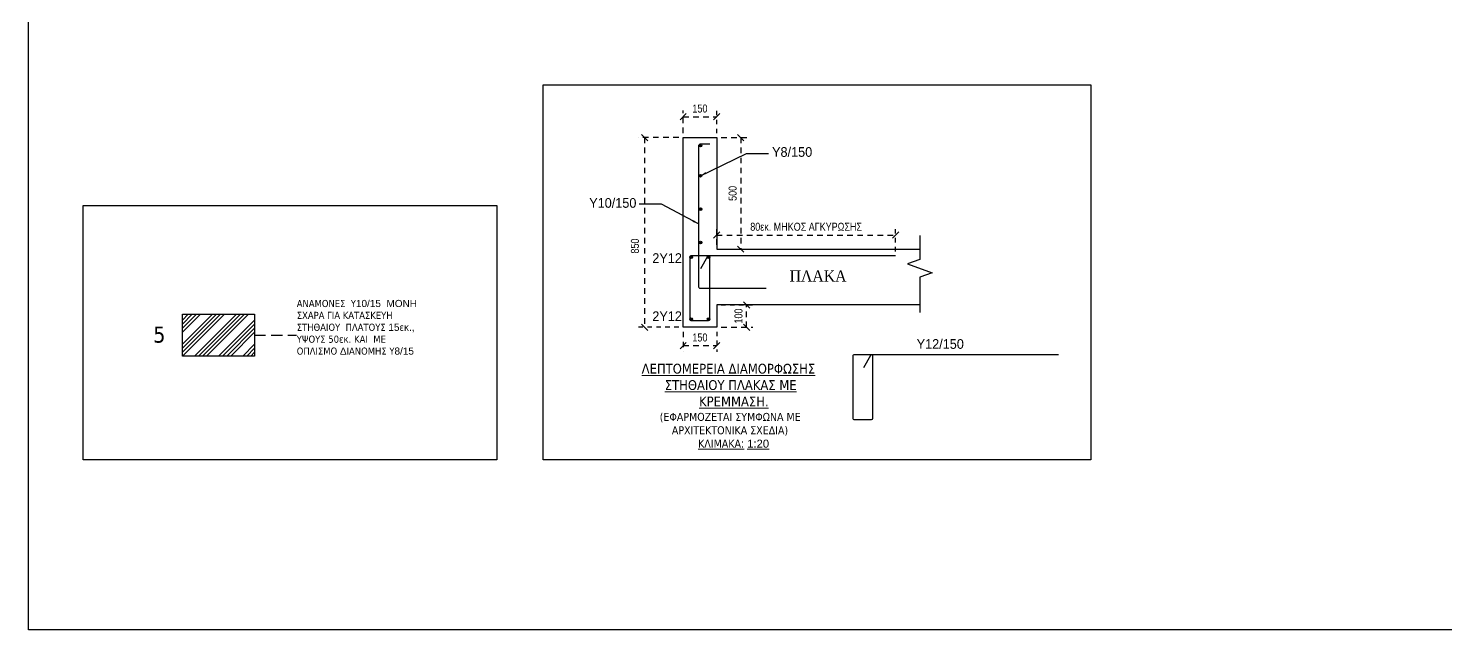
# Model space of a CAD drawing. Header units: millimetres. Extents: x -2171 to 1563, y -1758 to -1505.
# Drawn here: x -751.53 to -719.79, y -1630.29 to -1616.81 of the extents above; entities that cross this region are included whole.
import ezdxf

# ---------------------------------------------------------------- set-up
doc = ezdxf.new("R2010")
doc.units = ezdxf.units.MM
doc.header["$PDMODE"] = 32
for name, pattern in [('DASHDOT', [25.4, 12.7, -6.35, 0, -6.35]), ('DASHED2', [0.375, 0.25, -0.125]), ('HIDDEN', [0.375, 0.25, -0.125]), ('HIDDEN2', [0.1875, 0.125, -0.0625])]:
    doc.linetypes.add(name, pattern=pattern)
doc.layers.get('Defpoints').update_dxf_attribs({"color": 6})
for name, color, linetype in [('-S-AKSONES', 50, 'DASHDOT'), ('-S_TEXT', 3, 'Continuous'), ('Col_Det_0', 7, 'Continuous'), ('Col_Det_1', 7, 'Continuous'), ('Col_Det_Fill_1', 7, 'Continuous'), ('Geo_Lines_3', 7, 'Continuous'), ('Rods_Slab_0', 7, 'Continuous'), ('SECTION', 94, 'Continuous'), ('Text_Col_-1', 7, 'Continuous')]:
    doc.layers.add(name, color=color, linetype=linetype)
doc.layers.add('A-ANNO-DIMS', color=1, linetype='Continuous', lineweight=9)
doc.styles.add('1-100', font='arial.ttf', dxfattribs={"width": 0.8})
doc.styles.add('S1Arl22_b_934_161', font='arial.ttf', dxfattribs={"width": 0.933629, "height": 0.002175})
doc.styles.add('S1TmsNwRmn11_b_934_161', font='times.ttf', dxfattribs={"width": 0.933629, "height": 0.001087})
doc.styles.get("Standard").update_dxf_attribs({"font": 'tahoma.ttf'})
doc.dimstyles.new('Copy of 1-100', dxfattribs={"dimtxt": 0.18, "dimasz": 0.14, "dimexe": 0.14, "dimexo": 0.1, "dimgap": 0.09, "dimtad": 1, "dimdec": 0, "dimlfac": 100, "dimrnd": 5, "dimzin": 5, "dimdsep": 46, "dimtxsty": '1-100', "dimblk": 'OBLIQUE', "dimcen": 0.09, "dimclrd": 1, "dimclre": 1, "dimclrt": 2, "dimadec": 0, "dimazin": 0, "dimtfac": 1, "dimtdec": 0, "dimtix": 1, "dimtmove": 2, "dimatfit": 3, "dimfxl": 5, "dimfxlon": 1, "dimtolj": 1, "dimtzin": 5, "dimarcsym": 0})
doc.dimstyles.new('dim 1-20', dxfattribs={"dimtxt": 0.18, "dimasz": 0.14, "dimexe": 0.14, "dimexo": 0.1, "dimgap": 0.09, "dimtad": 1, "dimdec": 0, "dimlfac": 200, "dimzin": 5, "dimdsep": 46, "dimtxsty": '1-100', "dimblk": 'OBLIQUE', "dimcen": 0.09, "dimclrd": 1, "dimclre": 1, "dimclrt": 2, "dimadec": 0, "dimazin": 0, "dimtfac": 1, "dimtdec": 0, "dimtix": 1, "dimtmove": 2, "dimatfit": 3, "dimldrblk": 'OBLIQUE', "dimfxl": 5, "dimfxlon": 1, "dimtolj": 1, "dimtzin": 5, "dimarcsym": 0})

# ---------------------------------------------------------------- blocks, each defined once
blk = doc.blocks.new('_Oblique')
at = {"color": 0, "linetype": 'ByBlock', "lineweight": -2}
blk.add_line((-0.5, -0.5), (0.5, 0.5), dxfattribs=at)
blk = doc.blocks.new('*D1536')
at = {"layer": 'A-ANNO-DIMS', "color": 1, "linetype": 'HIDDEN', "lineweight": -2, "ltscale": 0.5, "transparency": 16777216}
blk.add_line((-736.962, -1619.264), (-737.866, -1619.264), dxfattribs=at)
at = {"layer": 'A-ANNO-DIMS', "color": 1, "linetype": 'DASHED2', "lineweight": -2, "ltscale": 0.5, "transparency": 16777216}
blk.add_line((-737.726, -1619.264), (-737.726, -1623.514), dxfattribs=at)
at = {"layer": 'A-ANNO-DIMS', "color": 1, "linetype": 'HIDDEN2', "lineweight": -2, "ltscale": 0.5, "transparency": 16777216}
blk.add_line((-736.962, -1623.514), (-737.866, -1623.514), dxfattribs=at)
at = {"layer": 'Defpoints', "color": 0, "linetype": 'Continuous', "ltscale": 0.5, "transparency": 16777216}
for p in [(-736.862, -1619.264), (-737.726, -1623.514), (-736.862, -1623.514)]:
    blk.add_point(p, dxfattribs=at)
at = {"layer": 'A-ANNO-DIMS', "color": 1, "linetype": 'Continuous', "lineweight": -2, "ltscale": 0.5, "transparency": 16777216, "xscale": 0.14, "yscale": 0.14, "zscale": 0.14}
for p, rotation in [((-737.726, -1619.264), 90), ((-737.726, -1623.514), 270)]:
    blk.add_blockref('_Oblique', p, dxfattribs=dict(at, rotation=rotation))
at = {"layer": 'A-ANNO-DIMS', "color": 2, "linetype": 'Continuous', "ltscale": 0.5, "transparency": 16777216, "insert": (-737.942, -1621.695), "char_height": 0.18, "attachment_point": 5, "rotation": 90, "style": '1-100'}
blk.add_mtext('\\A1;850', dxfattribs=at)
blk = doc.blocks.new('*D1537')
at = {"layer": 'A-ANNO-DIMS', "color": 1, "linetype": 'HIDDEN', "lineweight": -2, "ltscale": 0.5, "transparency": 16777216}
blk.add_line((-736.862, -1623.614), (-736.862, -1624.067), dxfattribs=at)
at = {"layer": 'A-ANNO-DIMS', "color": 1, "linetype": 'HIDDEN2', "lineweight": -2, "ltscale": 0.5, "transparency": 16777216}
blk.add_line((-736.112, -1623.614), (-736.112, -1624.067), dxfattribs=at)
at = {"layer": 'A-ANNO-DIMS', "color": 1, "linetype": 'DASHED2', "lineweight": -2, "ltscale": 0.5, "transparency": 16777216}
blk.add_line((-736.862, -1623.927), (-736.112, -1623.927), dxfattribs=at)
at = {"layer": 'Defpoints', "color": 0, "linetype": 'Continuous', "ltscale": 0.5, "transparency": 16777216}
for p in [(-736.862, -1623.514), (-736.112, -1623.514), (-736.112, -1623.927)]:
    blk.add_point(p, dxfattribs=at)
at = {"layer": 'A-ANNO-DIMS', "color": 1, "linetype": 'Continuous', "lineweight": -2, "ltscale": 0.5, "transparency": 16777216, "xscale": 0.14, "yscale": 0.14, "zscale": 0.14, "rotation": 180}
blk.add_blockref('_Oblique', (-736.862, -1623.927), dxfattribs=at)
at = {"layer": 'A-ANNO-DIMS', "color": 1, "linetype": 'Continuous', "lineweight": -2, "ltscale": 0.5, "transparency": 16777216, "xscale": 0.14, "yscale": 0.14, "zscale": 0.14}
blk.add_blockref('_Oblique', (-736.112, -1623.927), dxfattribs=at)
at = {"layer": 'A-ANNO-DIMS', "color": 2, "linetype": 'Continuous', "ltscale": 0.5, "transparency": 16777216, "insert": (-736.487, -1623.745), "char_height": 0.18, "attachment_point": 5, "style": '1-100'}
blk.add_mtext('\\A1;150', dxfattribs=at)
blk = doc.blocks.new('*D1538')
at = {"layer": 'A-ANNO-DIMS', "color": 1, "linetype": 'HIDDEN', "lineweight": -2, "ltscale": 0.5, "transparency": 16777216}
blk.add_line((-736.862, -1619.164), (-736.862, -1618.655), dxfattribs=at)
at = {"layer": 'A-ANNO-DIMS', "color": 1, "linetype": 'HIDDEN2', "lineweight": -2, "ltscale": 0.5, "transparency": 16777216}
blk.add_line((-736.112, -1619.164), (-736.112, -1618.655), dxfattribs=at)
at = {"layer": 'A-ANNO-DIMS', "color": 1, "linetype": 'DASHED2', "lineweight": -2, "ltscale": 0.5, "transparency": 16777216}
blk.add_line((-736.862, -1618.795), (-736.112, -1618.795), dxfattribs=at)
at = {"layer": 'Defpoints', "color": 0, "linetype": 'Continuous', "ltscale": 0.5, "transparency": 16777216}
for p in [(-736.112, -1618.795), (-736.862, -1619.264), (-736.112, -1619.264)]:
    blk.add_point(p, dxfattribs=at)
at = {"layer": 'A-ANNO-DIMS', "color": 1, "linetype": 'Continuous', "lineweight": -2, "ltscale": 0.5, "transparency": 16777216, "xscale": 0.14, "yscale": 0.14, "zscale": 0.14, "rotation": 180}
blk.add_blockref('_Oblique', (-736.862, -1618.795), dxfattribs=at)
at = {"layer": 'A-ANNO-DIMS', "color": 1, "linetype": 'Continuous', "lineweight": -2, "ltscale": 0.5, "transparency": 16777216, "xscale": 0.14, "yscale": 0.14, "zscale": 0.14}
blk.add_blockref('_Oblique', (-736.112, -1618.795), dxfattribs=at)
at = {"layer": 'A-ANNO-DIMS', "color": 2, "linetype": 'Continuous', "ltscale": 0.5, "transparency": 16777216, "insert": (-736.487, -1618.613), "char_height": 0.18, "attachment_point": 5, "style": '1-100'}
blk.add_mtext('\\A1;150', dxfattribs=at)
blk = doc.blocks.new('*D1535')
at = {"layer": 'A-ANNO-DIMS', "color": 1, "linetype": 'HIDDEN', "lineweight": -2, "ltscale": 0.5, "transparency": 16777216}
blk.add_line((-736.112, -1621.664), (-736.112, -1621.307), dxfattribs=at)
at = {"layer": 'A-ANNO-DIMS', "color": 1, "linetype": 'DASHED2', "lineweight": -2, "ltscale": 0.5, "transparency": 16777216}
blk.add_line((-736.112, -1621.447), (-732.106, -1621.447), dxfattribs=at)
at = {"layer": 'A-ANNO-DIMS', "color": 1, "linetype": 'HIDDEN2', "lineweight": -2, "ltscale": 0.5, "transparency": 16777216}
blk.add_line((-732.106, -1621.814), (-732.106, -1621.307), dxfattribs=at)
at = {"layer": 'Defpoints', "color": 0, "linetype": 'Continuous', "ltscale": 0.5, "transparency": 16777216}
for p in [(-732.106, -1621.447), (-736.112, -1621.764), (-732.106, -1621.914)]:
    blk.add_point(p, dxfattribs=at)
at = {"layer": 'A-ANNO-DIMS', "color": 1, "linetype": 'Continuous', "lineweight": -2, "ltscale": 0.5, "transparency": 16777216, "xscale": 0.14, "yscale": 0.14, "zscale": 0.14, "rotation": 180}
blk.add_blockref('_Oblique', (-736.112, -1621.447), dxfattribs=at)
at = {"layer": 'A-ANNO-DIMS', "color": 1, "linetype": 'Continuous', "lineweight": -2, "ltscale": 0.5, "transparency": 16777216, "xscale": 0.14, "yscale": 0.14, "zscale": 0.14}
blk.add_blockref('_Oblique', (-732.106, -1621.447), dxfattribs=at)
at = {"layer": 'A-ANNO-DIMS', "color": 2, "linetype": 'Continuous', "ltscale": 0.5, "transparency": 16777216, "insert": (-734.109, -1621.263), "char_height": 0.18, "attachment_point": 5, "style": '1-100'}
blk.add_mtext('\\A1;80εκ. ΜΗΚΟΣ ΑΓΚΥΡΩΣΗΣ', dxfattribs=at)
blk = doc.blocks.new('*D1539')
at = {"layer": 'A-ANNO-DIMS', "color": 1, "linetype": 'HIDDEN', "lineweight": -2, "ltscale": 0.5, "transparency": 16777216}
blk.add_line((-736.012, -1619.264), (-735.433, -1619.264), dxfattribs=at)
at = {"layer": 'A-ANNO-DIMS', "color": 1, "linetype": 'DASHED2', "lineweight": -2, "ltscale": 0.5, "transparency": 16777216}
blk.add_line((-735.573, -1619.264), (-735.573, -1621.764), dxfattribs=at)
at = {"layer": 'A-ANNO-DIMS', "color": 1, "linetype": 'HIDDEN2', "lineweight": -2, "ltscale": 0.5, "transparency": 16777216}
blk.add_line((-736.012, -1621.764), (-735.433, -1621.764), dxfattribs=at)
at = {"layer": 'Defpoints', "color": 0, "linetype": 'Continuous', "ltscale": 0.5, "transparency": 16777216}
for p in [(-736.112, -1619.264), (-736.112, -1621.764), (-735.573, -1621.764)]:
    blk.add_point(p, dxfattribs=at)
at = {"layer": 'A-ANNO-DIMS', "color": 1, "linetype": 'Continuous', "lineweight": -2, "ltscale": 0.5, "transparency": 16777216, "xscale": 0.14, "yscale": 0.14, "zscale": 0.14}
for p, rotation in [((-735.573, -1619.264), 90), ((-735.573, -1621.764), 270)]:
    blk.add_blockref('_Oblique', p, dxfattribs=dict(at, rotation=rotation))
at = {"layer": 'A-ANNO-DIMS', "color": 2, "linetype": 'Continuous', "ltscale": 0.5, "transparency": 16777216, "insert": (-735.754, -1620.514), "char_height": 0.18, "attachment_point": 5, "rotation": 90, "style": '1-100'}
blk.add_mtext('\\A1;500', dxfattribs=at)
blk = doc.blocks.new('*D1540')
at = {"layer": 'A-ANNO-DIMS', "color": 1, "linetype": 'HIDDEN2', "lineweight": -2, "ltscale": 0.5, "transparency": 16777216}
blk.add_line((-736.012, -1623.014), (-735.301, -1623.014), dxfattribs=at)
at = {"layer": 'A-ANNO-DIMS', "color": 1, "linetype": 'DASHED2', "lineweight": -2, "ltscale": 0.5, "transparency": 16777216}
blk.add_line((-735.441, -1623.514), (-735.441, -1623.014), dxfattribs=at)
at = {"layer": 'A-ANNO-DIMS', "color": 1, "linetype": 'HIDDEN', "lineweight": -2, "ltscale": 0.5, "transparency": 16777216}
blk.add_line((-736.012, -1623.514), (-735.301, -1623.514), dxfattribs=at)
at = {"layer": 'Defpoints', "color": 0, "linetype": 'Continuous', "ltscale": 0.5, "transparency": 16777216}
for p in [(-736.112, -1623.014), (-735.441, -1623.014), (-736.112, -1623.514)]:
    blk.add_point(p, dxfattribs=at)
at = {"layer": 'A-ANNO-DIMS', "color": 1, "linetype": 'Continuous', "lineweight": -2, "ltscale": 0.5, "transparency": 16777216, "xscale": 0.14, "yscale": 0.14, "zscale": 0.14}
for p, rotation in [((-735.441, -1623.014), 90), ((-735.441, -1623.514), 270)]:
    blk.add_blockref('_Oblique', p, dxfattribs=dict(at, rotation=rotation))
at = {"layer": 'A-ANNO-DIMS', "color": 2, "linetype": 'Continuous', "ltscale": 0.5, "transparency": 16777216, "insert": (-735.623, -1623.264), "char_height": 0.18, "attachment_point": 5, "rotation": 90, "style": '1-100'}
blk.add_mtext('\\A1;100', dxfattribs=at)

msp = doc.modelspace()

# ---------------------------------------------------------------- hatches: boundary and pattern name
at = {"layer": 'Geo_Lines_3', "linetype": 'Continuous', "ltscale": 0.5, "transparency": 33554572}
h = msp.add_hatch(dxfattribs=at)
h.set_pattern_fill('ANSI34', color=9, scale=0.02)
h.set_pattern_definition([(45, (1231.66868, 403.26634), (-0.269407684, 0.269407684), []), (45, (1231.75848, 403.26634), (-0.269407684, 0.269407684), []), (45, (1231.8483, 403.26634), (-0.269407684, 0.269407684), []), (45, (1231.9381, 403.26634), (-0.269407684, 0.269407684), [])])
h.paths.add_polyline_path([(-746.4627, -1624.1605), (-746.4627, -1623.2233), (-748.0743, -1623.2233), (-748.0743, -1624.1605)])

# ---------------------------------------------------------------- linework, layer by layer
at = {"layer": '-S-AKSONES', "linetype": 'HIDDEN'}
msp.add_line((-746.4627, -1623.6919), (-745.5235, -1623.6919), dxfattribs=at)
at = {"layer": '-S_TEXT', "ltscale": 5}
for points in [[(-751.5266, -1590.2497), (-693.3791, -1590.2497), (-693.3791, -1630.2944), (-751.5266, -1630.2944)], [(-750.2996, -1620.7877), (-741.0381, -1620.7877), (-741.0381, -1626.4874), (-750.2996, -1626.4874)]]:
    msp.add_lwpolyline(points, close=True, dxfattribs=at)
at = {"layer": '-S_TEXT', "color": 3, "linetype": 'Continuous', "ltscale": 0.5}
msp.add_lwpolyline([(-740, -1618.0825), (-727.733, -1618.0825), (-727.733, -1626.4905), (-740, -1626.4905)], close=True, dxfattribs=at)
at = {"layer": '-S_TEXT', "color": 94}
msp.add_lwpolyline([(-748.0743, -1623.2233), (-746.4627, -1623.2233), (-746.4627, -1624.1605), (-748.0743, -1624.1605)], close=True, dxfattribs=at)
at = {"layer": 'Col_Det_1', "ltscale": 0.5}
for centre in [(-736.4764, -1619.444), (-736.4764, -1620.1172), (-736.4764, -1620.8672), (-736.4764, -1621.6172), (-736.6819, -1621.944), (-736.2919, -1621.9433), (-736.6819, -1623.334), (-736.2919, -1623.334)]:
    msp.add_circle(centre, 0.03, dxfattribs=at)
at = {"layer": 'Col_Det_Fill_1', "ltscale": 0.5}
msp.add_lwpolyline([(-736.2619, -1619.414), (-736.4859, -1619.414, 0.4142136), (-736.5159, -1619.444), (-736.5159, -1622.6102, 0.4142136), (-736.4859, -1622.6402), (-735.0006, -1622.6402)], format="xyb", dxfattribs=at)
at = {"layer": 'Col_Det_Fill_1', "color": 12, "const_width": 0.03}
for points in [[(-736.4914, -1619.444, 1), (-736.4614, -1619.444, 1)], [(-736.4914, -1620.1172, 1), (-736.4614, -1620.1172, 1)], [(-736.4914, -1620.8672, 1), (-736.4614, -1620.8672, 1)], [(-736.4914, -1621.6172, 1), (-736.4614, -1621.6172, 1)], [(-736.6969, -1621.944, 1), (-736.6669, -1621.944, 1)], [(-736.3069, -1621.9433, 1), (-736.2769, -1621.9433, 1)], [(-736.6969, -1623.334, 1), (-736.6669, -1623.334, 1)], [(-736.3069, -1623.334, 1), (-736.2769, -1623.334, 1)]]:
    msp.add_lwpolyline(points, format="xyb", close=True, dxfattribs=at)
at = {"layer": 'Rods_Slab_0', "ltscale": 0.5}
for points in [[(-732.1061, -1621.914), (-736.6819, -1621.914, 0.4142136), (-736.7119, -1621.944), (-736.7119, -1623.334, 0.4142136), (-736.6819, -1623.364), (-736.2919, -1623.364, 0.4142135), (-736.2619, -1623.334), (-736.2619, -1621.9433, 0.7764902), (-736.3182, -1621.9289), (-736.4713, -1622.2087)], [(-728.4568, -1624.1326), (-733.0326, -1624.1326, 0.4142136), (-733.0626, -1624.1626), (-733.0626, -1625.5526, 0.4142136), (-733.0326, -1625.5826), (-732.6426, -1625.5826, 0.4142135), (-732.6126, -1625.5526), (-732.6126, -1624.1619, 0.7764902), (-732.6689, -1624.1475), (-732.822, -1624.4273)]]:
    msp.add_lwpolyline(points, format="xyb", dxfattribs=at)
at = {"layer": 'SECTION', "color": 94, "linetype": 'Continuous', "ltscale": 0.5}
msp.add_lwpolyline([(-731.5634, -1623.014), (-736.1119, -1623.014), (-736.1119, -1623.514), (-736.8619, -1623.514), (-736.8619, -1619.264), (-736.1119, -1619.264), (-736.1119, -1621.764), (-731.5634, -1621.764)], dxfattribs=at)
at = {"layer": 'SECTION', "linetype": 'Continuous', "ltscale": 0.5}
msp.add_lwpolyline([(-731.5634, -1621.4563), (-731.5634, -1621.9936), (-731.8381, -1622.0936), (-731.2886, -1622.2936), (-731.5634, -1622.3936), (-731.5634, -1623.1809)], dxfattribs=at)

# ---------------------------------------------------------------- texts
at = {"layer": '-S_TEXT', "attachment_point": 1}
for s, width, insert, char_height in [('\\A1;ΑΝΑΜΟΝΕΣ  Υ{\\fArial|b0|i0|c186|p34;10/15  \\fArial|b0|i0|c161|p34;ΜΟΝΗ} ΣΧΑΡΑ ΓΙΑ ΚΑΤΑΣΚΕΥΗ{\\fArial|b0|i0|c186|p34; }ΣΤΗΘΑΙΟΥ  ΠΛΑΤΟΥΣ {\\fArial|b0|i0|c161|p34;1\\fArial|b0|i0|c186|p34;5}εκ{\\fArial|b0|i0|c186|p34;., }ΥΨΟΥΣ 50εκ{\\fArial|b0|i0|c186|p34;. }ΚΑΙ {\\fArial|b0|i0|c186|p34; }ΜΕ ΟΠΛΙΣΜΟ {\\fArial|b0|i0|c186|p34;Δ}ΙΑΝΟΜΗΣ Υ{\\fArial|b0|i0|c186|p34;8/15}', 2.695595, (-745.5161, -1622.902), 0.16), ('\\A1;5', 4.518418, (-748.7277, -1623.5004), 0.36)]:
    msp.add_mtext_dynamic_manual_height_columns(s, width=width, gutter_width=0.8, heights=[0], dxfattribs=dict(at, insert=insert, char_height=char_height))
at = {"layer": 'A-ANNO-DIMS', "color": 7, "linetype": 'Continuous', "insert": (-737.9642, -1624.3338), "char_height": 0.2, "width": 4.491897, "attachment_point": 1}
msp.add_mtext('\\pi0.17287;{\\H1.1x;\\LΛΕΠΤΟΜΕΡΕΙΑ ΔΙΑΜΟΡΦΩΣΗΣ \\P\\pi0.68962;ΣΤΗΘΑΙΟΥ ΠΛΑΚΑΣ ΜΕ \\P\\pi1.458;ΚΡΕΜΜΑΣΗ.\\P\\pi0.57609;\\H0.81818x;\\l(ΕΦΑΡΜΟΖΕΤΑΙ ΣΥΜΦΩΝΑ ΜΕ \\P\\pi0.8485;ΑΡΧΙΤΕΚΤΟΝΙΚΑ ΣΧΕΔΙΑ) \\P\\pi1.4365;\\LΚΛΙΜΑΚΑ\\fArial|b0|i0|c186|p34;: 1:20}', dxfattribs=at)
at = {"layer": 'Col_Det_0', "color": 7, "style": 'S1Arl22_b_934_161', "width": 0.933629}
for s, p in [('Y8/150', (-734.8714, -1619.6945)), ('Y10/150', (-738.9665, -1620.8367)), ('2Y12', (-737.5532, -1622.0734)), ('2Y12', (-737.5532, -1623.3752)), ('Y12/150', (-731.6332, -1623.9985))]:
    msp.add_text(s, height=0.2175, dxfattribs=at).set_placement(p)
at = {"layer": 'Text_Col_-1', "color": 200, "style": 'S1TmsNwRmn11_b_934_161', "width": 0.933629}
msp.add_text('ΠΛΑΚΑ', height=0.25, dxfattribs=at).set_placement((-734.4789, -1622.4904))

# ---------------------------------------------------------------- dimensions: what is measured, and where the dimension line sits
at = {"layer": 'A-ANNO-DIMS', "color": 94, "linetype": 'Continuous', "ltscale": 0.5}
for base, p1, p2, picture, middle in [((-736.1119, -1618.7951), (-736.8619, -1619.264), (-736.1119, -1619.264), '*D1538', (-736.4869, -1618.6132)), ((-736.1119, -1623.9271), (-736.8619, -1623.514), (-736.1119, -1623.514), '*D1537', (-736.4869, -1623.7452))]:
    dim = msp.add_linear_dim(base=base, p1=p1, p2=p2, dimstyle='dim 1-20', dxfattribs=at)
    dim.commit()
    dim.dimension.update_dxf_attribs({"geometry": picture, "text_midpoint": middle})
dim = msp.add_linear_dim(base=(-737.7261, -1623.514), p1=(-736.8619, -1619.264), p2=(-736.8619, -1623.514), angle=90, dimstyle='dim 1-20', dxfattribs=at)
dim.commit()
dim.dimension.update_dxf_attribs({"geometry": '*D1536', "text_midpoint": (-737.9423, -1621.6946), "dimtype": 128})
for base, p1, p2, picture, middle in [((-735.5725, -1621.764), (-736.1119, -1619.264), (-736.1119, -1621.764), '*D1539', (-735.7544, -1620.514)), ((-735.4407, -1623.014), (-736.1119, -1623.514), (-736.1119, -1623.014), '*D1540', (-735.6226, -1623.264))]:
    dim = msp.add_linear_dim(base=base, p1=p1, p2=p2, angle=90, dimstyle='dim 1-20', dxfattribs=at)
    dim.commit()
    dim.dimension.update_dxf_attribs({"geometry": picture, "text_midpoint": middle})
dim = msp.add_linear_dim(base=(-732.1061, -1621.4465), p1=(-736.1119, -1621.764), p2=(-732.1061, -1621.914), text='80εκ. ΜΗΚΟΣ ΑΓΚΥΡΩΣΗΣ', dimstyle='dim 1-20', dxfattribs=at)
dim.commit()
dim.dimension.update_dxf_attribs({"geometry": '*D1535', "text_midpoint": (-734.109, -1621.2634)})

# ---------------------------------------------------------------- leaders
at = {"layer": 'Col_Det_Fill_1', "ltscale": 0.5}
for points in [[(-736.4764, -1620.1172), (-735.4427, -1619.6167), (-734.9497, -1619.6167)], [(-736.5159, -1621.1979), (-737.3511, -1620.7589), (-737.844, -1620.7589)]]:
    msp.add_leader(points, dimstyle='Copy of 1-100', override={"dimgap": 0.09, "dimtad": 0}, dxfattribs=at)

doc.saveas('drawing.dxf')
